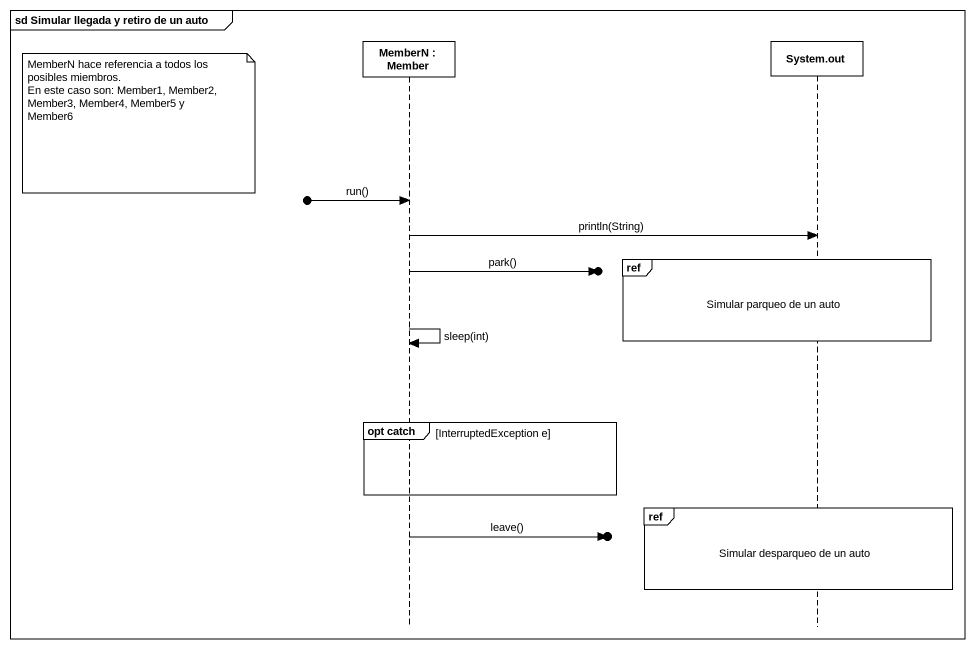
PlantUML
@startuml
mainframe sd Simular llegada y retiro de un auto
hide footbox
participant "MemberN : Member" as MemberN
participant "System.out" as System_out

note left of MemberN
  MemberN hace referencia a todos los posibles miembros.
  En este caso son: Member1, Member2, Member3, Member4, Member5 y Member6
end note
[o-> MemberN : run()
MemberN -> System_out : println(String)
ref over System_out : Simular parqueo de un auto
MemberN ->o] : park()
MemberN -> MemberN : sleep(int)
group opt catch [InterruptedException e]
end
ref over System_out : Simular desparqueo de un auto
MemberN ->o] : leave()
@enduml
